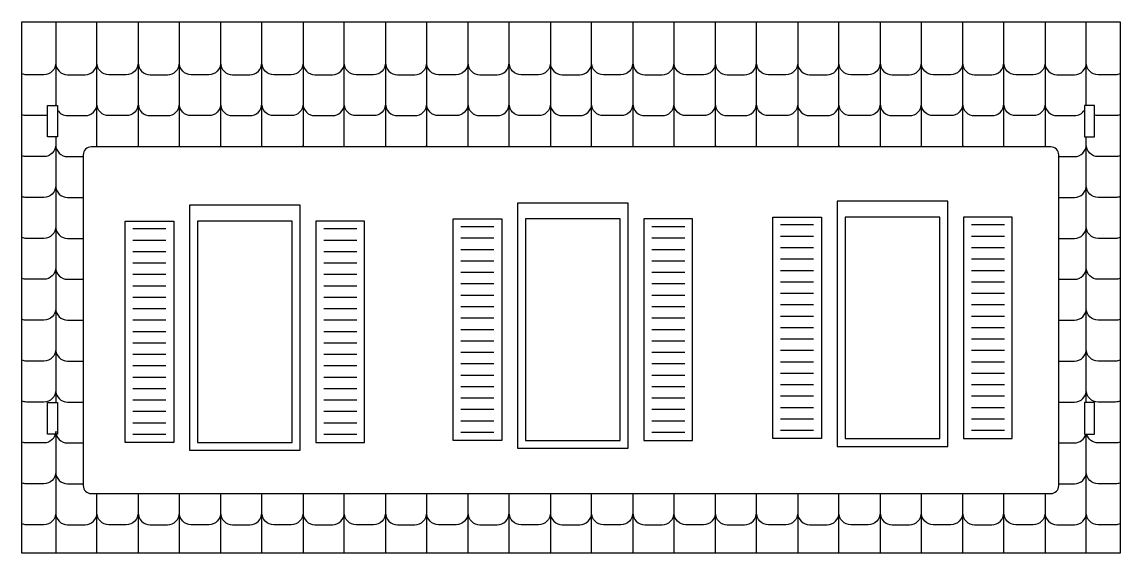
# Model space of a CAD drawing. Extents: x -1239 to 801, y -876 to 452.
# Drawn here: x -1231 to -563, y 129 to 452 of the extents above; entities that cross this region are included whole.
import ezdxf

# ---------------------------------------------------------------- set-up
doc = ezdxf.new("R2010")
doc.units = 0
doc.header["$MEASUREMENT"] = 0
doc.layers.add('LAYER1', color=7, linetype='CONTINUOUS')

msp = doc.modelspace()

# ---------------------------------------------------------------- linework, layer by layer
at = {"layer": 'LAYER1'}
for p, q in [((-1210.12, 451.86), (-1210.12, 401.23)), ((-1160.03, 451.86), (-1160.03, 376.03)), ((-1109.93, 451.86), (-1109.93, 376.03)), ((-1059.84, 451.86), (-1059.84, 376.03)), ((-1009.74, 451.86), (-1009.74, 376.03)), ((-959.65, 451.86), (-959.65, 376.03)), ((-909.55, 451.86), (-909.55, 376.03)), ((-859.46, 451.86), (-859.46, 376.03)), ((-809.36, 451.86), (-809.36, 376.03)), ((-759.27, 451.86), (-759.27, 376.03)), ((-709.17, 451.86), (-709.17, 376.03)), ((-659.08, 451.86), (-659.08, 376.03)), ((-608.98, 451.86), (-608.98, 376.03)), ((-1210.12, 382.03), (-1210.12, 220.73)), ((-1210.12, 203.46), (-1210.12, 129.44)), ((-1160.03, 165.54), (-1160.03, 129.44)), ((-1109.93, 165.54), (-1109.93, 129.44)), ((-1059.84, 165.54), (-1059.84, 129.44)), ((-1009.74, 165.54), (-1009.74, 129.44)), ((-959.65, 165.54), (-959.65, 129.44)), ((-909.55, 165.54), (-909.55, 129.44)), ((-859.46, 165.54), (-859.46, 129.44)), ((-809.36, 165.54), (-809.36, 129.44)), ((-759.27, 165.54), (-759.27, 129.44)), ((-709.17, 165.54), (-709.17, 129.44)), ((-659.08, 165.54), (-659.08, 129.44)), ((-608.98, 165.54), (-608.98, 129.44))]:
    msp.add_line(p, q, dxfattribs=at)
for points in [[(-1230.63, 129.44), (-1230.63, 451.86), (-563.43, 451.86), (-563.43, 129.44)], [(-1215.03, 401.23), (-1209.03, 401.23), (-1209.03, 382.03), (-1215.03, 382.03)], [(-585.03, 382.03), (-579.03, 382.03), (-579.03, 401.23), (-585.03, 401.23)], [(-1061.64, 340.6), (-1128.84, 340.6), (-1128.84, 191.8), (-1061.64, 191.8)], [(-862.31, 341.84), (-929.51, 341.84), (-929.51, 193.04), (-862.31, 193.04)], [(-668.07, 343), (-735.27, 343), (-735.27, 194.2), (-668.07, 194.2)], [(-1168.02, 331), (-1138.44, 331), (-1138.44, 196.6), (-1168.02, 196.6)], [(-1066.44, 331), (-1124.04, 331), (-1124.04, 196.6), (-1066.44, 196.6)], [(-1022.46, 331), (-1052.04, 331), (-1052.04, 196.6), (-1022.46, 196.6)], [(-968.69, 332.24), (-939.11, 332.24), (-939.11, 197.84), (-968.69, 197.84)], [(-867.11, 332.24), (-924.71, 332.24), (-924.71, 197.84), (-867.11, 197.84)], [(-823.13, 332.24), (-852.71, 332.24), (-852.71, 197.84), (-823.13, 197.84)], [(-774.45, 333.4), (-744.87, 333.4), (-744.87, 199), (-774.45, 199)], [(-672.87, 333.4), (-730.47, 333.4), (-730.47, 199), (-672.87, 199)], [(-628.89, 333.4), (-658.47, 333.4), (-658.47, 199), (-628.89, 199)], [(-1215.03, 220.73), (-1209.03, 220.73), (-1209.03, 201.53), (-1215.03, 201.53)], [(-585.03, 201.53), (-579.03, 201.53), (-579.03, 220.73), (-585.03, 220.73)]]:
    msp.add_lwpolyline(points, close=True, dxfattribs=at)
for points in [[(-1185.08, 376.03), (-1185.08, 451.86)], [(-1134.98, 376.03), (-1134.98, 451.86)], [(-1084.89, 376.03), (-1084.89, 451.86)], [(-1034.79, 376.03), (-1034.79, 451.86)], [(-984.7, 376.03), (-984.7, 451.86)], [(-934.6, 376.03), (-934.6, 451.86)], [(-884.51, 376.03), (-884.51, 451.86)], [(-834.41, 376.03), (-834.41, 451.86)], [(-784.32, 376.03), (-784.32, 451.86)], [(-734.22, 376.03), (-734.22, 451.86)], [(-684.13, 376.03), (-684.13, 451.86)], [(-634.03, 376.03), (-634.03, 451.86)], [(-583.94, 401.23), (-583.94, 451.86)], [(-1210.12, 402.18), (-1210.12, 402.18)], [(-583.94, 220.73), (-583.94, 382.03)], [(-1160.03, 377.34), (-1160.03, 377.34)], [(-1109.93, 377.34), (-1109.93, 377.34)], [(-1059.84, 377.34), (-1059.84, 377.34)], [(-1009.74, 377.34), (-1009.74, 377.34)], [(-959.65, 377.34), (-959.65, 377.34)], [(-909.55, 377.34), (-909.55, 377.34)], [(-859.46, 377.34), (-859.46, 377.34)], [(-809.36, 377.34), (-809.36, 377.34)], [(-759.27, 377.34), (-759.27, 377.34)], [(-709.17, 377.34), (-709.17, 377.34)], [(-659.08, 377.34), (-659.08, 377.34)], [(-608.98, 377.34), (-608.98, 377.34)], [(-943.91, 327.44), (-963.89, 327.44)], [(-827.93, 327.44), (-847.91, 327.44)], [(-749.67, 328.6), (-769.65, 328.6)], [(-633.69, 328.6), (-653.67, 328.6)], [(-1143.24, 326.2), (-1163.22, 326.2)], [(-1027.26, 326.2), (-1047.24, 326.2)], [(-943.91, 320.51), (-963.89, 320.51)], [(-827.93, 320.51), (-847.91, 320.51)], [(-749.67, 321.66), (-769.65, 321.66)], [(-633.69, 321.66), (-653.67, 321.66)], [(-1143.24, 319.27), (-1163.22, 319.27)], [(-1027.26, 319.27), (-1047.24, 319.27)], [(-749.67, 314.73), (-769.65, 314.73)], [(-633.69, 314.73), (-653.67, 314.73)], [(-1143.24, 312.34), (-1163.22, 312.34)], [(-1027.26, 312.34), (-1047.24, 312.34)], [(-943.91, 313.58), (-963.89, 313.58)], [(-827.93, 313.58), (-847.91, 313.58)], [(-749.67, 307.8), (-769.65, 307.8)], [(-633.69, 307.8), (-653.67, 307.8)], [(-1143.24, 305.4), (-1163.22, 305.4)], [(-1027.26, 305.4), (-1047.24, 305.4)], [(-943.91, 306.64), (-963.89, 306.64)], [(-827.93, 306.64), (-847.91, 306.64)], [(-749.67, 300.86), (-769.65, 300.86)], [(-633.69, 300.86), (-653.67, 300.86)], [(-1143.24, 298.47), (-1163.22, 298.47)], [(-1027.26, 298.47), (-1047.24, 298.47)], [(-943.91, 299.71), (-963.89, 299.71)], [(-827.93, 299.71), (-847.91, 299.71)], [(-749.67, 293.93), (-769.65, 293.93)], [(-633.69, 293.93), (-653.67, 293.93)], [(-1143.24, 291.54), (-1163.22, 291.54)], [(-1027.26, 291.54), (-1047.24, 291.54)], [(-943.91, 292.78), (-963.89, 292.78)], [(-827.93, 292.78), (-847.91, 292.78)], [(-749.67, 287), (-769.65, 287)], [(-633.69, 287), (-653.67, 287)], [(-1143.24, 284.6), (-1163.22, 284.6)], [(-1027.26, 284.6), (-1047.24, 284.6)], [(-943.91, 285.84), (-963.89, 285.84)], [(-827.93, 285.84), (-847.91, 285.84)], [(-1143.24, 277.67), (-1163.22, 277.67)], [(-1027.26, 277.67), (-1047.24, 277.67)], [(-943.91, 278.91), (-963.89, 278.91)], [(-827.93, 278.91), (-847.91, 278.91)], [(-749.67, 280.06), (-769.65, 280.06)], [(-633.69, 280.06), (-653.67, 280.06)], [(-1143.24, 270.74), (-1163.22, 270.74)], [(-1027.26, 270.74), (-1047.24, 270.74)], [(-943.91, 271.98), (-963.89, 271.98)], [(-827.93, 271.98), (-847.91, 271.98)], [(-749.67, 273.13), (-769.65, 273.13)], [(-633.69, 273.13), (-653.67, 273.13)], [(-1143.24, 263.8), (-1163.22, 263.8)], [(-1027.26, 263.8), (-1047.24, 263.8)], [(-943.91, 265.04), (-963.89, 265.04)], [(-827.93, 265.04), (-847.91, 265.04)], [(-749.67, 266.2), (-769.65, 266.2)], [(-633.69, 266.2), (-653.67, 266.2)], [(-1143.24, 256.87), (-1163.22, 256.87)], [(-1027.26, 256.87), (-1047.24, 256.87)], [(-943.91, 258.11), (-963.89, 258.11)], [(-827.93, 258.11), (-847.91, 258.11)], [(-749.67, 259.26), (-769.65, 259.26)], [(-633.69, 259.26), (-653.67, 259.26)], [(-1143.24, 249.94), (-1163.22, 249.94)], [(-1027.26, 249.94), (-1047.24, 249.94)], [(-943.91, 251.18), (-963.89, 251.18)], [(-827.93, 251.18), (-847.91, 251.18)], [(-749.67, 252.33), (-769.65, 252.33)], [(-633.69, 252.33), (-653.67, 252.33)], [(-1143.24, 243), (-1163.22, 243)], [(-1027.26, 243), (-1047.24, 243)], [(-943.91, 244.24), (-963.89, 244.24)], [(-827.93, 244.24), (-847.91, 244.24)], [(-749.67, 245.4), (-769.65, 245.4)], [(-633.69, 245.4), (-653.67, 245.4)], [(-1143.24, 236.07), (-1163.22, 236.07)], [(-1027.26, 236.07), (-1047.24, 236.07)], [(-943.91, 237.31), (-963.89, 237.31)], [(-827.93, 237.31), (-847.91, 237.31)], [(-749.67, 238.46), (-769.65, 238.46)], [(-633.69, 238.46), (-653.67, 238.46)], [(-1210.12, 228.3), (-1210.12, 228.3)], [(-1143.24, 229.14), (-1163.22, 229.14)], [(-1027.26, 229.14), (-1047.24, 229.14)], [(-943.91, 230.38), (-963.89, 230.38)], [(-827.93, 230.38), (-847.91, 230.38)], [(-749.67, 231.53), (-769.65, 231.53)], [(-633.69, 231.53), (-653.67, 231.53)], [(-1143.24, 222.2), (-1163.22, 222.2)], [(-1027.26, 222.2), (-1047.24, 222.2)], [(-943.91, 223.44), (-963.89, 223.44)], [(-827.93, 223.44), (-847.91, 223.44)], [(-749.67, 224.6), (-769.65, 224.6)], [(-633.69, 224.6), (-653.67, 224.6)], [(-1143.24, 215.27), (-1163.22, 215.27)], [(-1027.26, 215.27), (-1047.24, 215.27)], [(-943.91, 216.51), (-963.89, 216.51)], [(-827.93, 216.51), (-847.91, 216.51)], [(-749.67, 217.66), (-769.65, 217.66)], [(-633.69, 217.66), (-653.67, 217.66)], [(-1143.24, 208.34), (-1163.22, 208.34)], [(-1027.26, 208.34), (-1047.24, 208.34)], [(-943.91, 209.58), (-963.89, 209.58)], [(-827.93, 209.58), (-847.91, 209.58)], [(-749.67, 210.73), (-769.65, 210.73)], [(-633.69, 210.73), (-653.67, 210.73)], [(-1143.24, 201.4), (-1163.22, 201.4)], [(-1027.26, 201.4), (-1047.24, 201.4)], [(-943.91, 202.64), (-963.89, 202.64)], [(-827.93, 202.64), (-847.91, 202.64)], [(-749.67, 203.8), (-769.65, 203.8)], [(-633.69, 203.8), (-653.67, 203.8)], [(-583.94, 129.44), (-583.94, 201.53)], [(-1185.08, 129.44), (-1185.08, 165.54)], [(-1134.98, 129.44), (-1134.98, 165.54)], [(-1084.89, 129.44), (-1084.89, 165.54)], [(-1034.79, 129.44), (-1034.79, 165.54)], [(-984.7, 129.44), (-984.7, 165.54)], [(-934.6, 129.44), (-934.6, 165.54)], [(-884.51, 129.44), (-884.51, 165.54)], [(-834.41, 129.44), (-834.41, 165.54)], [(-784.32, 129.44), (-784.32, 165.54)], [(-734.22, 129.44), (-734.22, 165.54)], [(-684.13, 129.44), (-684.13, 165.54)], [(-634.03, 129.44), (-634.03, 165.54)], [(-1210.12, 153.78), (-1210.12, 153.78)], [(-1160.03, 153.78), (-1160.03, 153.78)], [(-1109.93, 153.78), (-1109.93, 153.78)], [(-1059.84, 153.78), (-1059.84, 153.78)], [(-1009.74, 153.78), (-1009.74, 153.78)], [(-959.65, 153.78), (-959.65, 153.78)], [(-909.55, 153.78), (-909.55, 153.78)], [(-859.46, 153.78), (-859.46, 153.78)], [(-809.36, 153.78), (-809.36, 153.78)], [(-759.27, 153.78), (-759.27, 153.78)], [(-709.17, 153.78), (-709.17, 153.78)], [(-659.08, 153.78), (-659.08, 153.78)], [(-608.98, 153.78), (-608.98, 153.78)]]:
    msp.add_lwpolyline(points, dxfattribs=at)
for points in [[(-1210.12, 427.02, -0.414214), (-1217.32, 419.82), (-1227.97, 419.82, -0.094829), (-1230.63, 420.33)], [(-1210.12, 427.02, 0.414214), (-1202.92, 419.82), (-1192.28, 419.82, 0.414214), (-1185.08, 427.02)], [(-1160.03, 427.02, -0.414214), (-1167.23, 419.82), (-1177.88, 419.82, -0.414214), (-1185.08, 427.02)], [(-1160.03, 427.02, 0.414214), (-1152.83, 419.82), (-1142.18, 419.82, 0.414214), (-1134.98, 427.02)], [(-1109.93, 427.02, -0.414214), (-1117.13, 419.82), (-1127.78, 419.82, -0.414214), (-1134.98, 427.02)], [(-1109.93, 427.02, 0.414214), (-1102.73, 419.82), (-1092.09, 419.82, 0.414214), (-1084.89, 427.02)], [(-1059.84, 427.02, -0.414214), (-1067.04, 419.82), (-1077.69, 419.82, -0.414214), (-1084.89, 427.02)], [(-1059.84, 427.02, 0.414214), (-1052.64, 419.82), (-1041.99, 419.82, 0.414214), (-1034.79, 427.02)], [(-1009.74, 427.02, -0.414214), (-1016.94, 419.82), (-1027.59, 419.82, -0.414214), (-1034.79, 427.02)], [(-1009.74, 427.02, 0.414214), (-1002.54, 419.82), (-991.9, 419.82, 0.414214), (-984.7, 427.02)], [(-959.65, 427.02, -0.414214), (-966.85, 419.82), (-977.5, 419.82, -0.414214), (-984.7, 427.02)], [(-959.65, 427.02, 0.414214), (-952.45, 419.82), (-941.8, 419.82, 0.414214), (-934.6, 427.02)], [(-909.55, 427.02, -0.414214), (-916.75, 419.82), (-927.4, 419.82, -0.414214), (-934.6, 427.02)], [(-909.55, 427.02, 0.414214), (-902.35, 419.82), (-891.71, 419.82, 0.414214), (-884.51, 427.02)], [(-859.46, 427.02, -0.414214), (-866.66, 419.82), (-877.31, 419.82, -0.414214), (-884.51, 427.02)], [(-859.46, 427.02, 0.414214), (-852.26, 419.82), (-841.61, 419.82, 0.414214), (-834.41, 427.02)], [(-809.36, 427.02, -0.414214), (-816.56, 419.82), (-827.21, 419.82, -0.414214), (-834.41, 427.02)], [(-809.36, 427.02, 0.414214), (-802.16, 419.82), (-791.52, 419.82, 0.414214), (-784.32, 427.02)], [(-759.27, 427.02, -0.414214), (-766.47, 419.82), (-777.12, 419.82, -0.414214), (-784.32, 427.02)], [(-759.27, 427.02, 0.414214), (-752.07, 419.82), (-741.42, 419.82, 0.414214), (-734.22, 427.02)], [(-709.17, 427.02, -0.414214), (-716.37, 419.82), (-727.02, 419.82, -0.414214), (-734.22, 427.02)], [(-709.17, 427.02, 0.414214), (-701.97, 419.82), (-691.33, 419.82, 0.414214), (-684.13, 427.02)], [(-659.08, 427.02, -0.414214), (-666.28, 419.82), (-676.93, 419.82, -0.414214), (-684.13, 427.02)], [(-659.08, 427.02, 0.414214), (-651.88, 419.82), (-641.23, 419.82, 0.414214), (-634.03, 427.02)], [(-608.98, 427.02, -0.414214), (-616.18, 419.82), (-626.83, 419.82, -0.414214), (-634.03, 427.02)], [(-608.98, 427.02, 0.414214), (-601.78, 419.82), (-591.14, 419.82, 0.414214), (-583.94, 427.02)], [(-563.43, 420.33, -0.094829), (-566.09, 419.82), (-576.74, 419.82, -0.414214), (-583.94, 427.02)], [(-1210.12, 402.18, -0.033199), (-1210.19, 401.23)], [(-1210.12, 402.18, 0.033199), (-1210.06, 401.23)], [(-1209.03, 398.36, 0.258622), (-1202.92, 394.98), (-1192.28, 394.98, 0.414214), (-1185.08, 402.18)], [(-1160.03, 402.18, -0.414214), (-1167.23, 394.98), (-1177.88, 394.98, -0.414214), (-1185.08, 402.18)], [(-1160.03, 402.18, 0.414214), (-1152.83, 394.98), (-1142.18, 394.98, 0.414214), (-1134.98, 402.18)], [(-1109.93, 402.18, -0.414214), (-1117.13, 394.98), (-1127.78, 394.98, -0.414214), (-1134.98, 402.18)], [(-1109.93, 402.18, 0.414214), (-1102.73, 394.98), (-1092.09, 394.98, 0.414214), (-1084.89, 402.18)], [(-1059.84, 402.18, -0.414214), (-1067.04, 394.98), (-1077.69, 394.98, -0.414214), (-1084.89, 402.18)], [(-1059.84, 402.18, 0.414214), (-1052.64, 394.98), (-1041.99, 394.98, 0.414214), (-1034.79, 402.18)], [(-1009.74, 402.18, -0.414214), (-1016.94, 394.98), (-1027.59, 394.98, -0.414214), (-1034.79, 402.18)], [(-1009.74, 402.18, 0.414214), (-1002.54, 394.98), (-991.9, 394.98, 0.414214), (-984.7, 402.18)], [(-959.65, 402.18, -0.414214), (-966.85, 394.98), (-977.5, 394.98, -0.414214), (-984.7, 402.18)], [(-959.65, 402.18, 0.414214), (-952.45, 394.98), (-941.8, 394.98, 0.414214), (-934.6, 402.18)], [(-909.55, 402.18, -0.414214), (-916.75, 394.98), (-927.4, 394.98, -0.414214), (-934.6, 402.18)], [(-909.55, 402.18, 0.414214), (-902.35, 394.98), (-891.71, 394.98, 0.414214), (-884.51, 402.18)], [(-859.46, 402.18, -0.414214), (-866.66, 394.98), (-877.31, 394.98, -0.414214), (-884.51, 402.18)], [(-859.46, 402.18, 0.414214), (-852.26, 394.98), (-841.61, 394.98, 0.414214), (-834.41, 402.18)], [(-809.36, 402.18, -0.414214), (-816.56, 394.98), (-827.21, 394.98, -0.414214), (-834.41, 402.18)], [(-809.36, 402.18, 0.414214), (-802.16, 394.98), (-791.52, 394.98, 0.414214), (-784.32, 402.18)], [(-759.27, 402.18, -0.414214), (-766.47, 394.98), (-777.12, 394.98, -0.414214), (-784.32, 402.18)], [(-759.27, 402.18, 0.414214), (-752.07, 394.98), (-741.42, 394.98, 0.414214), (-734.22, 402.18)], [(-709.17, 402.18, -0.414214), (-716.37, 394.98), (-727.02, 394.98, -0.414214), (-734.22, 402.18)], [(-709.17, 402.18, 0.414214), (-701.97, 394.98), (-691.33, 394.98, 0.414214), (-684.13, 402.18)], [(-659.08, 402.18, -0.414214), (-666.28, 394.98), (-676.93, 394.98, -0.414214), (-684.13, 402.18)], [(-659.08, 402.18, 0.414214), (-651.88, 394.98), (-641.23, 394.98, 0.414214), (-634.03, 402.18)], [(-608.98, 402.18, -0.414214), (-616.18, 394.98), (-626.83, 394.98, -0.414214), (-634.03, 402.18)], [(-608.98, 402.18, 0.414214), (-601.78, 394.98), (-591.14, 394.98, 0.258622), (-585.03, 398.36)], [(-584, 401.23, 0.033199), (-583.94, 402.18)], [(-583.87, 401.23, -0.033199), (-583.94, 402.18)], [(-1215.03, 395.36, -0.081244), (-1217.32, 394.98), (-1227.97, 394.98, -0.094829), (-1230.63, 395.49)], [(-563.43, 395.49, -0.094829), (-566.09, 394.98), (-576.74, 394.98, -0.081244), (-579.03, 395.36)], [(-1210.12, 377.34, -0.414214), (-1217.32, 370.14), (-1227.97, 370.14, -0.094829), (-1230.63, 370.65)], [(-1210.12, 377.34, 0.414214), (-1202.92, 370.14), (-1193.43, 370.14)], [(-1185.2, 376.03, 0.045878), (-1185.08, 377.34)], [(-1184.96, 376.03, -0.045878), (-1185.08, 377.34)], [(-1160.03, 377.34, -0.045878), (-1160.15, 376.03)], [(-1160.03, 377.34, 0.045878), (-1159.91, 376.03)], [(-1135.1, 376.03, 0.045878), (-1134.98, 377.34)], [(-1134.86, 376.03, -0.045878), (-1134.98, 377.34)], [(-1109.93, 377.34, -0.045878), (-1110.06, 376.03)], [(-1109.93, 377.34, 0.045878), (-1109.81, 376.03)], [(-1085.01, 376.03, 0.045878), (-1084.89, 377.34)], [(-1084.77, 376.03, -0.045878), (-1084.89, 377.34)], [(-1059.84, 377.34, -0.045878), (-1059.96, 376.03)], [(-1059.84, 377.34, 0.045878), (-1059.72, 376.03)], [(-1034.91, 376.03, 0.045878), (-1034.79, 377.34)], [(-1034.67, 376.03, -0.045878), (-1034.79, 377.34)], [(-1009.74, 377.34, -0.045878), (-1009.86, 376.03)], [(-1009.74, 377.34, 0.045878), (-1009.62, 376.03)], [(-984.82, 376.03, 0.045878), (-984.7, 377.34)], [(-984.58, 376.03, -0.045878), (-984.7, 377.34)], [(-959.65, 377.34, -0.045878), (-959.77, 376.03)], [(-959.65, 377.34, 0.045878), (-959.53, 376.03)], [(-934.72, 376.03, 0.045878), (-934.6, 377.34)], [(-934.48, 376.03, -0.045878), (-934.6, 377.34)], [(-909.55, 377.34, -0.045878), (-909.67, 376.03)], [(-909.55, 377.34, 0.045878), (-909.43, 376.03)], [(-884.63, 376.03, 0.045878), (-884.51, 377.34)], [(-884.39, 376.03, -0.045878), (-884.51, 377.34)], [(-859.46, 377.34, -0.045878), (-859.58, 376.03)], [(-859.46, 377.34, 0.045878), (-859.34, 376.03)], [(-834.53, 376.03, 0.045878), (-834.41, 377.34)], [(-834.29, 376.03, -0.045878), (-834.41, 377.34)], [(-809.36, 377.34, -0.045878), (-809.48, 376.03)], [(-809.36, 377.34, 0.045878), (-809.24, 376.03)], [(-784.44, 376.03, 0.045878), (-784.32, 377.34)], [(-784.2, 376.03, -0.045878), (-784.32, 377.34)], [(-759.27, 377.34, -0.045878), (-759.39, 376.03)], [(-759.27, 377.34, 0.045878), (-759.15, 376.03)], [(-734.34, 376.03, 0.045878), (-734.22, 377.34)], [(-734.1, 376.03, -0.045878), (-734.22, 377.34)], [(-709.17, 377.34, -0.045878), (-709.29, 376.03)], [(-709.17, 377.34, 0.045878), (-709.05, 376.03)], [(-684.25, 376.03, 0.045878), (-684.13, 377.34)], [(-684.01, 376.03, -0.045878), (-684.13, 377.34)], [(-659.08, 377.34, -0.045878), (-659.2, 376.03)], [(-659.08, 377.34, 0.045878), (-658.96, 376.03)], [(-634.15, 376.03, 0.045878), (-634.03, 377.34)], [(-633.91, 376.03, -0.045878), (-634.03, 377.34)], [(-608.98, 377.34, -0.045878), (-609.1, 376.03)], [(-608.98, 377.34, 0.045878), (-608.86, 376.03)], [(-600.63, 370.14), (-591.14, 370.14, 0.414214), (-583.94, 377.34)], [(-563.43, 370.65, -0.094829), (-566.09, 370.14), (-576.74, 370.14, -0.414214), (-583.94, 377.34)], [(-1210.12, 352.5, -0.414214), (-1217.32, 345.3), (-1227.97, 345.3, -0.094829), (-1230.63, 345.81)], [(-1210.12, 352.5, 0.414214), (-1202.92, 345.3), (-1193.43, 345.3)], [(-600.63, 345.3), (-591.14, 345.3, 0.414214), (-583.94, 352.5)], [(-563.43, 345.81, -0.094829), (-566.09, 345.3), (-576.74, 345.3, -0.414214), (-583.94, 352.5)], [(-1210.12, 327.66, -0.414214), (-1217.32, 320.46), (-1227.97, 320.46, -0.094829), (-1230.63, 320.97)], [(-1210.12, 327.66, 0.414214), (-1202.92, 320.46), (-1193.43, 320.46)], [(-600.63, 320.46), (-591.14, 320.46, 0.414214), (-583.94, 327.66)], [(-563.43, 320.97, -0.094829), (-566.09, 320.46), (-576.74, 320.46, -0.414214), (-583.94, 327.66)], [(-1210.12, 302.82, -0.414214), (-1217.32, 295.62), (-1227.97, 295.62, -0.094829), (-1230.63, 296.13)], [(-1210.12, 302.82, 0.414214), (-1202.92, 295.62), (-1193.43, 295.62)], [(-600.63, 295.62), (-591.14, 295.62, 0.414214), (-583.94, 302.82)], [(-563.43, 296.13, -0.094829), (-566.09, 295.62), (-576.74, 295.62, -0.414214), (-583.94, 302.82)], [(-1210.12, 277.98, -0.414214), (-1217.32, 270.78), (-1227.97, 270.78, -0.094829), (-1230.63, 271.29)], [(-1210.12, 277.98, 0.414214), (-1202.92, 270.78), (-1193.43, 270.78)], [(-600.63, 270.78), (-591.14, 270.78, 0.414214), (-583.94, 277.98)], [(-563.43, 271.29, -0.094829), (-566.09, 270.78), (-576.74, 270.78, -0.414214), (-583.94, 277.98)], [(-1210.12, 253.14, -0.414214), (-1217.32, 245.94), (-1227.97, 245.94, -0.094829), (-1230.63, 246.45)], [(-1210.12, 253.14, 0.414214), (-1202.92, 245.94), (-1193.43, 245.94)], [(-600.63, 245.94), (-591.14, 245.94, 0.414214), (-583.94, 253.14)], [(-563.43, 246.45, -0.094829), (-566.09, 245.94), (-576.74, 245.94, -0.414214), (-583.94, 253.14)], [(-1210.12, 228.3, -0.414214), (-1217.32, 221.1), (-1227.97, 221.1, -0.094829), (-1230.63, 221.61)], [(-1210.12, 228.3, 0.414214), (-1202.92, 221.1), (-1193.43, 221.1)], [(-600.63, 221.1), (-591.14, 221.1, 0.414214), (-583.94, 228.3)], [(-563.43, 221.61, -0.094829), (-566.09, 221.1), (-576.74, 221.1, -0.414214), (-583.94, 228.3)], [(-1210.12, 203.46, -0.414214), (-1217.32, 196.26), (-1227.97, 196.26, -0.094829), (-1230.63, 196.77)], [(-1210.12, 203.46, 0.414214), (-1202.92, 196.26), (-1193.43, 196.26)], [(-600.63, 196.26), (-591.14, 196.26, 0.336889), (-584.2, 201.53)], [(-563.43, 196.77, -0.094829), (-566.09, 196.26), (-576.74, 196.26, -0.336889), (-583.67, 201.53)], [(-1210.12, 178.62, -0.414214), (-1217.32, 171.42), (-1227.97, 171.42, -0.094829), (-1230.63, 171.93)], [(-1210.12, 178.62, 0.414214), (-1202.92, 171.42), (-1193.43, 171.42)], [(-600.63, 171.42), (-591.14, 171.42, 0.414214), (-583.94, 178.62)], [(-563.43, 171.93, -0.094829), (-566.09, 171.42), (-576.74, 171.42, -0.414214), (-583.94, 178.62)], [(-1210.12, 153.78, -0.414214), (-1217.32, 146.58), (-1227.97, 146.58, -0.094829), (-1230.63, 147.09)], [(-1210.12, 153.78, 0.414214), (-1202.92, 146.58), (-1192.28, 146.58, 0.414214), (-1185.08, 153.78)], [(-1160.03, 153.78, -0.414214), (-1167.23, 146.58), (-1177.88, 146.58, -0.414214), (-1185.08, 153.78)], [(-1160.03, 153.78, 0.414214), (-1152.83, 146.58), (-1142.18, 146.58, 0.414214), (-1134.98, 153.78)], [(-1109.93, 153.78, -0.414214), (-1117.13, 146.58), (-1127.78, 146.58, -0.414214), (-1134.98, 153.78)], [(-1109.93, 153.78, 0.414214), (-1102.73, 146.58), (-1092.09, 146.58, 0.414214), (-1084.89, 153.78)], [(-1059.84, 153.78, -0.414214), (-1067.04, 146.58), (-1077.69, 146.58, -0.414214), (-1084.89, 153.78)], [(-1059.84, 153.78, 0.414214), (-1052.64, 146.58), (-1041.99, 146.58, 0.414214), (-1034.79, 153.78)], [(-1009.74, 153.78, -0.414214), (-1016.94, 146.58), (-1027.59, 146.58, -0.414214), (-1034.79, 153.78)], [(-1009.74, 153.78, 0.414214), (-1002.54, 146.58), (-991.9, 146.58, 0.414214), (-984.7, 153.78)], [(-959.65, 153.78, -0.414214), (-966.85, 146.58), (-977.5, 146.58, -0.414214), (-984.7, 153.78)], [(-959.65, 153.78, 0.414214), (-952.45, 146.58), (-941.8, 146.58, 0.414214), (-934.6, 153.78)], [(-909.55, 153.78, -0.414214), (-916.75, 146.58), (-927.4, 146.58, -0.414214), (-934.6, 153.78)], [(-909.55, 153.78, 0.414214), (-902.35, 146.58), (-891.71, 146.58, 0.414214), (-884.51, 153.78)], [(-859.46, 153.78, -0.414214), (-866.66, 146.58), (-877.31, 146.58, -0.414214), (-884.51, 153.78)], [(-859.46, 153.78, 0.414214), (-852.26, 146.58), (-841.61, 146.58, 0.414214), (-834.41, 153.78)], [(-809.36, 153.78, -0.414214), (-816.56, 146.58), (-827.21, 146.58, -0.414214), (-834.41, 153.78)], [(-809.36, 153.78, 0.414214), (-802.16, 146.58), (-791.52, 146.58, 0.414214), (-784.32, 153.78)], [(-759.27, 153.78, -0.414214), (-766.47, 146.58), (-777.12, 146.58, -0.414214), (-784.32, 153.78)], [(-759.27, 153.78, 0.414214), (-752.07, 146.58), (-741.42, 146.58, 0.414214), (-734.22, 153.78)], [(-709.17, 153.78, -0.414214), (-716.37, 146.58), (-727.02, 146.58, -0.414214), (-734.22, 153.78)], [(-709.17, 153.78, 0.414214), (-701.97, 146.58), (-691.33, 146.58, 0.414214), (-684.13, 153.78)], [(-659.08, 153.78, -0.414214), (-666.28, 146.58), (-676.93, 146.58, -0.414214), (-684.13, 153.78)], [(-659.08, 153.78, 0.414214), (-651.88, 146.58), (-641.23, 146.58, 0.414214), (-634.03, 153.78)], [(-608.98, 153.78, -0.414214), (-616.18, 146.58), (-626.83, 146.58, -0.414214), (-634.03, 153.78)], [(-608.98, 153.78, 0.414214), (-601.78, 146.58), (-591.14, 146.58, 0.414214), (-583.94, 153.78)], [(-563.43, 147.09, -0.094829), (-566.09, 146.58), (-576.74, 146.58, -0.414214), (-583.94, 153.78)]]:
    msp.add_lwpolyline(points, format="xyb", dxfattribs=at)
msp.add_lwpolyline([(-605.43, 376.03), (-1188.63, 376.03, 0.414214), (-1193.43, 371.23), (-1193.43, 170.34, 0.414214), (-1188.63, 165.54), (-605.43, 165.54, 0.414214), (-600.63, 170.34), (-600.63, 371.23, 0.414214)], format="xyb", close=True, dxfattribs=at)

doc.saveas('drawing.dxf')
